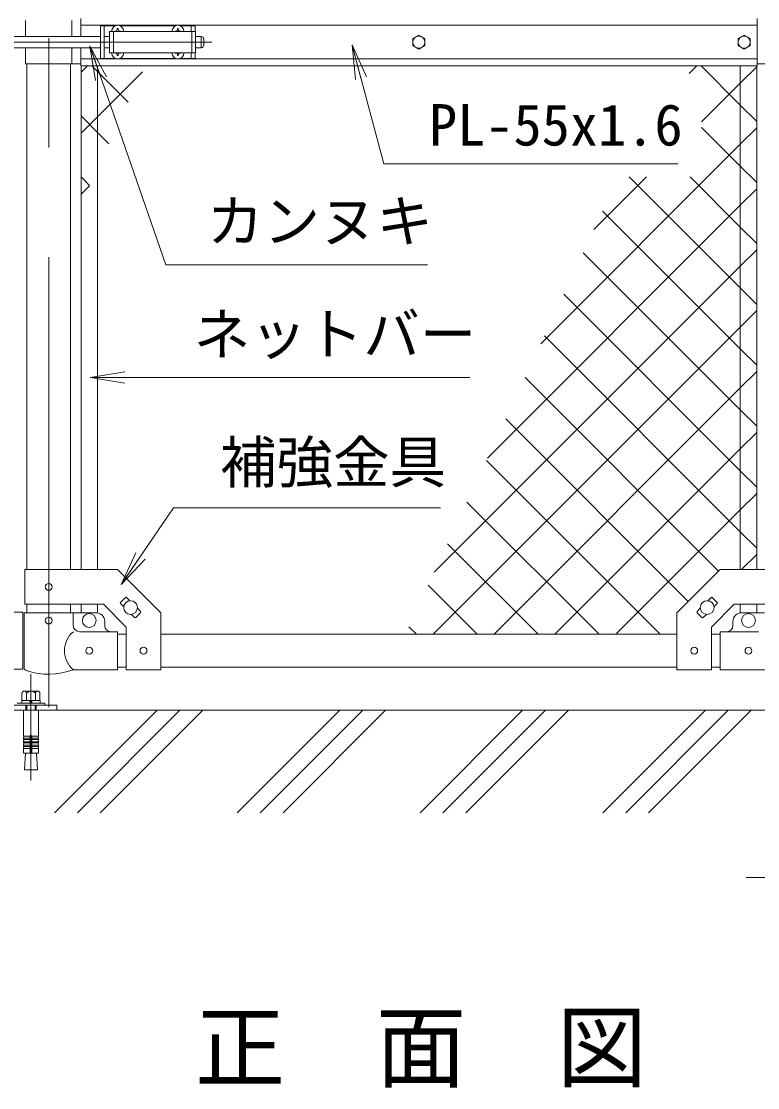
# Model space of a CAD drawing. Units: millimetres, scale not verified. Extents: x -4200 to 4200, y -2970 to 2970.
# Drawn here: x -2568 to -1713, y -477 to 760 of the extents above; entities that cross this region are included whole.
import ezdxf
from ezdxf.enums import TextEntityAlignment as Align

# ---------------------------------------------------------------- set-up
doc = ezdxf.new("R2010")
doc.units = ezdxf.units.MM
doc.header["$LTSCALE"] = 20
doc.linetypes.add('DASHED', pattern=[7.5, 6, -1.5])
doc.linetypes.add('USER1', pattern=[50.8, 31.75, -6.35, 6.35, -6.35])
doc.layers.add('0-0_D-TTL-TXT', color=7, linetype='Continuous')
for name, color, linetype, lineweight in [('0-1_D-BMK', 2, 'USER1', 13), ('0-2_D-STR1', 1, 'Continuous', 18), ('0-3_D-STR3', 3, 'Continuous', 13), ('0-4_D-STR-DIM', 7, 'Continuous', 9), ('0-5_0', 3, 'Continuous', 18), ('0-6_D-STR-TXT', 7, 'Continuous', 9), ('0-7_D-STR2', 7, 'Continuous', 9), ('0-9_D-BGD', 7, 'Continuous', 9)]:
    doc.layers.add(name, color=color, linetype=linetype, lineweight=lineweight)
doc.styles.add('ＭＳ ゴシック', font='')
doc.styles.get('ＭＳ ゴシック').set_extended_font_data('MS Gothic')

# ---------------------------------------------------------------- blocks, each defined once
blk = doc.blocks.new('_Open')
at = {"layer": '0-5_0', "color": 7, "lineweight": 9}
blk.add_line((-20, 3.33), (0, 0), dxfattribs=at)
blk.add_lwpolyline([(-20, -3.33), (0, 0), (-20, 0)], dxfattribs=at)

msp = doc.modelspace()

# ---------------------------------------------------------------- linework, layer by layer
at = {"layer": '0-1_D-BMK'}
for p, q in [((-2535.9, 1503.1), (-2535.9, -35.29)), ((-2666.59, 736.37), (-2346.59, 736.37)), ((-2556.55, 2.97), (-2556.55, -120.04))]:
    msp.add_line(p, q, dxfattribs=at)
at = {"layer": '0-2_D-STR1'}
for p, q in [((-2561.3, 711.37), (-2561.3, 124.42)), ((-2510.5, 711.37), (-2510.5, 124.42)), ((-2561.3, 84.42), (-2561.3, 74.37)), ((-2510.5, 84.42), (-2510.5, 74.37)), ((-2455.9, 49.37), (-2445.9, 49.37)), ((-2405.9, 49.37), (-1806.7, 49.37)), ((-1766.7, 49.37), (-1756.7, 49.37)), ((-2455.9, 11.37), (-2445.9, 11.37)), ((-2405.9, 11.37), (-1806.7, 11.37)), ((-1766.7, 11.37), (-1756.7, 11.37))]:
    msp.add_line(p, q, dxfattribs=at)
at = {"layer": '0-3_D-STR3'}
for p, q in [((-2562.9, 761.37), (-2562.9, 742.87)), ((-2508.9, 761.37), (-2508.9, 742.87)), ((-2498.8, 742.87), (-2498.8, 763.87)), ((-2498.8, 755.87), (-1713.8, 755.87)), ((-2475.9, 755.37), (-2475.9, 717.37)), ((-2475.9, 755.37), (-2458.49, 755.37)), ((-2471.4, 755.37), (-2471.4, 717.37)), ((-2453.3, 755.37), (-2388.49, 755.37)), ((-2383.3, 755.37), (-2365.9, 755.37)), ((-2370.4, 755.37), (-2370.4, 748.87)), ((-2365.9, 755.37), (-2365.9, 748.87)), ((-1713.8, 708.87), (-1713.8, 763.87)), ((-2599.25, 742.87), (-2475.9, 742.87)), ((-2471.4, 742.87), (-2465.4, 742.87)), ((-2465.4, 748.87), (-2465.4, 723.87)), ((-2465.4, 748.87), (-2365.4, 748.87)), ((-2457.75, 749.28), (-2459.05, 749.26)), ((-2459.05, 749.26), (-2459.05, 748.87)), ((-2456.29, 752.02), (-2456.31, 750.72)), ((-2456.29, 752.02), (-2455.5, 752.02)), ((-2455.5, 752.02), (-2455.48, 750.72)), ((-2387.75, 749.28), (-2389.05, 749.26)), ((-2389.05, 749.26), (-2389.05, 748.87)), ((-2386.29, 752.02), (-2386.31, 750.72)), ((-2386.29, 752.02), (-2385.5, 752.02)), ((-2385.5, 752.02), (-2385.48, 750.72)), ((-2384.04, 749.28), (-2382.75, 749.26)), ((-2382.75, 749.26), (-2382.75, 748.87)), ((-2365.4, 748.87), (-2365.4, 723.87)), ((-2365.4, 742.87), (-2358.9, 742.87)), ((-2358.9, 742.87), (-2358.9, 729.87)), ((-2599.25, 729.87), (-2475.9, 729.87)), ((-2562.9, 729.87), (-2562.9, 711.37)), ((-2508.9, 729.87), (-2508.9, 711.37)), ((-2498.8, 708.87), (-2498.8, 729.87)), ((-2471.4, 729.87), (-2465.4, 729.87)), ((-2365.4, 729.87), (-2358.9, 729.87)), ((-2355.9, 739.87), (-2355.9, 732.87)), ((-2465.4, 723.87), (-2365.4, 723.87)), ((-2459.05, 723.47), (-2459.05, 723.87)), ((-2457.75, 723.45), (-2459.05, 723.47)), ((-2456.29, 720.72), (-2456.31, 722.01)), ((-2456.29, 720.72), (-2455.5, 720.72)), ((-2455.5, 720.72), (-2455.48, 722.01)), ((-2454.04, 723.45), (-2452.75, 723.47)), ((-2452.75, 723.47), (-2452.75, 723.87)), ((-2389.05, 723.47), (-2389.05, 723.87)), ((-2387.75, 723.45), (-2389.05, 723.47)), ((-2386.29, 720.72), (-2386.31, 722.01)), ((-2386.29, 720.72), (-2385.5, 720.72)), ((-2385.5, 720.72), (-2385.48, 722.01)), ((-2384.04, 723.45), (-2382.75, 723.47)), ((-2382.75, 723.47), (-2382.75, 723.87)), ((-2370.4, 723.87), (-2370.4, 717.37)), ((-2365.9, 723.87), (-2365.9, 717.37)), ((-2562.9, 711.37), (-2498.8, 711.37)), ((-2498.8, 716.87), (-1713.8, 716.87)), ((-2498.8, 708.87), (-1713.8, 708.87)), ((-2498.4, 708.87), (-2498.4, 124.42)), ((-2479.4, 708.87), (-2479.4, 124.42)), ((-2475.9, 717.37), (-2458.49, 717.37)), ((-2453.3, 717.37), (-2388.49, 717.37)), ((-2383.3, 717.37), (-2365.9, 717.37)), ((-1733.2, 708.87), (-1733.2, 124.42)), ((-1714.2, 708.87), (-1714.2, 124.42)), ((-1649.7, 711.37), (-1713.8, 711.37)), ((-2563.6, 84.42), (-2563.6, 124.42)), ((-2452.56, 86.43), (-2446.91, 92.08)), ((-2445.49, 92.08), (-2441.78, 88.37)), ((-1767.1, 92.08), (-1770.82, 88.37)), ((-1760.03, 86.43), (-1765.69, 92.08)), ((-2565.85, 75.07), (-2656.55, 75.07)), ((-2565.85, 75.07), (-2565.85, 9.07)), ((-2564.45, 74.37), (-2507.35, 74.37)), ((-2564.45, 74.37), (-2564.45, 10.67)), ((-2563.6, 84.42), (-2472.46, 84.42)), ((-2507.35, 74.37), (-2507.35, 59.37)), ((-2507.35, 74.37), (-2480.9, 74.37)), ((-2498.4, 84.42), (-2498.4, 74.37)), ((-2479.4, 84.42), (-2479.4, 74.37)), ((-2472.46, 84.42), (-2445.9, 57.85)), ((-2452.56, 85.01), (-2448.85, 81.3)), ((-2434.89, 68.75), (-2429.23, 74.41)), ((-2432.94, 79.54), (-2429.23, 75.82)), ((-2405.9, 8.17), (-2405.9, 74.42)), ((-1806.7, 8.17), (-1806.7, 74.42)), ((-1779.65, 79.54), (-1783.36, 75.82)), ((-1777.71, 68.75), (-1783.36, 74.41)), ((-1740.13, 84.42), (-1766.7, 57.85)), ((-1760.03, 85.01), (-1763.74, 81.3)), ((-1649, 84.42), (-1740.13, 84.42)), ((-1733.2, 84.42), (-1733.2, 74.37)), ((-1705.25, 74.37), (-1731.7, 74.37)), ((-1714.2, 84.42), (-1714.2, 74.37)), ((-2470.9, 59.37), (-2470.9, 64.37)), ((-2440.02, 72.47), (-2436.3, 68.75)), ((-1772.58, 72.47), (-1776.29, 68.75)), ((-1741.7, 59.37), (-1741.7, 64.37)), ((-2455.9, 52.37), (-2500.35, 52.37)), ((-2455.9, 8.37), (-2455.9, 52.37)), ((-2445.9, 8.17), (-2445.9, 57.85)), ((-1766.7, 8.17), (-1766.7, 57.85)), ((-1756.7, 52.37), (-1712.25, 52.37)), ((-1756.7, 8.37), (-1756.7, 52.37)), ((-2565.85, 9.07), (-2681.55, 9.07)), ((-2455.9, 8.37), (-2507.35, 8.37)), ((-2445.9, 8.17), (-2405.9, 8.17)), ((-1766.7, 8.17), (-1806.7, 8.17)), ((-1756.7, 8.37), (-1705.25, 8.37)), ((-2566.94, -19.03), (-2566.94, -27.33)), ((-2548.75, -16.53), (-2564.34, -16.53)), ((-2562.55, -16.53), (-2550.55, -16.53)), ((-2561.74, -27.33), (-2561.74, -19.03)), ((-2551.35, -27.33), (-2551.35, -19.03)), ((-2546.15, -27.33), (-2546.15, -19.03)), ((-2540.55, -30.33), (-2572.55, -30.33)), ((-2545.8, -27.33), (-2567.3, -27.33)), ((-2567.3, -27.33), (-2567.3, -30.33)), ((-2567.3, -30.33), (-2545.8, -30.33)), ((-2566.94, -27.33), (-2546.15, -27.33)), ((-2562.54, -32.63), (-2562.54, -38.63)), ((-2561.46, -38.63), (-2561.46, -32.63)), ((-2558.05, -27.33), (-2557.24, -30.33)), ((-2555.05, -30.33), (-2555.85, -27.33)), ((-2551.62, -38.63), (-2551.62, -32.63)), ((-2550.54, -38.63), (-2550.54, -32.63)), ((-2545.8, -30.33), (-2545.8, -27.33)), ((-2540.55, -32.63), (-2540.55, -30.33)), ((-2565.2, -38.63), (-2565.2, -68.67)), ((-2547.9, -38.63), (-2547.9, -68.67)), ((-2557.55, -68.67), (-2565.2, -68.67)), ((-2565.2, -71.17), (-2564.76, -68.71)), ((-2565.2, -71.17), (-2557.55, -71.17)), ((-2565.2, -71.17), (-2565.2, -72.67)), ((-2565.2, -72.67), (-2557.55, -72.67)), ((-2565.2, -75.17), (-2564.76, -72.71)), ((-2557.55, -68.67), (-2557.55, -88.63)), ((-2555.55, -68.67), (-2547.9, -68.67)), ((-2555.55, -68.67), (-2555.55, -88.63)), ((-2547.9, -71.17), (-2555.55, -71.17)), ((-2547.9, -72.67), (-2555.55, -72.67)), ((-2547.9, -71.17), (-2548.33, -68.71)), ((-2547.9, -75.17), (-2548.33, -72.71)), ((-2547.9, -71.17), (-2547.9, -72.67)), ((-2565.2, -75.17), (-2557.55, -75.17)), ((-2565.2, -75.17), (-2565.2, -76.67)), ((-2565.2, -76.67), (-2557.55, -76.67)), ((-2565.2, -79.17), (-2564.76, -76.71)), ((-2565.2, -79.17), (-2557.55, -79.17)), ((-2565.2, -79.17), (-2565.2, -80.67)), ((-2565.2, -83.13), (-2564.76, -80.67)), ((-2565.2, -80.67), (-2557.55, -80.67)), ((-2565.2, -83.13), (-2557.55, -83.13)), ((-2565.2, -83.13), (-2565.2, -88.63)), ((-2547.9, -75.17), (-2555.55, -75.17)), ((-2547.9, -76.67), (-2555.55, -76.67)), ((-2547.9, -79.17), (-2555.55, -79.17)), ((-2547.9, -80.67), (-2555.55, -80.67)), ((-2547.9, -83.13), (-2555.55, -83.13)), ((-2547.9, -79.17), (-2548.33, -76.71)), ((-2547.9, -83.13), (-2548.33, -80.67)), ((-2547.9, -75.17), (-2547.9, -76.67)), ((-2547.9, -79.17), (-2547.9, -80.67)), ((-2547.9, -83.13), (-2547.9, -88.63)), ((-2565.2, -88.63), (-2547.9, -88.63)), ((-2563.04, -88.63), (-2564.12, -107.73)), ((-2550.05, -88.63), (-2548.97, -107.73)), ((-2548.97, -107.73), (-2564.12, -107.73))]:
    msp.add_line(p, q, dxfattribs=at)
at = {"layer": '0-3_D-STR3', "linetype": 'DASHED'}
for p, q in [((-2460.9, 748.87), (-2460.9, 723.87)), ((-2369.9, 748.87), (-2369.9, 723.87))]:
    msp.add_line(p, q, dxfattribs=at)
at = {"layer": '0-3_D-STR3'}
for points in [[(-2454.04, 749.28), (-2452.75, 749.26), (-2452.75, 748.87)], [(-2563.6, 124.42), (-2455.9, 124.42), (-2405.9, 74.42)], [(-1649, 124.42), (-1756.7, 124.42), (-1806.7, 74.42)]]:
    msp.add_lwpolyline(points, dxfattribs=at)
for points in [[(-2106.3, 744.47), (-2113.31, 740.42), (-2113.31, 732.32), (-2106.3, 728.27), (-2099.28, 732.32), (-2099.28, 740.42)], [(-1728.8, 744.47), (-1735.81, 740.42), (-1735.81, 732.32), (-1728.8, 728.27), (-1721.78, 732.32), (-1721.78, 740.42)], [(-2676.55, -38.63), (-2526.55, -38.63), (-2526.55, -32.63), (-2676.55, -32.63)]]:
    msp.add_lwpolyline(points, close=True, dxfattribs=at)
for centre, radius in [((-2106.3, 736.37), 7.03), ((-1728.8, 736.37), 7.03), ((-2535.9, 104.42), 4), ((-2440.9, 80.42), 8), ((-1771.7, 80.42), 8), ((-2535.9, 65.37), 4), ((-2488.9, 65.37), 8), ((-1723.7, 65.37), 8), ((-2488.9, 30.37), 4), ((-2425.9, 30.42), 4), ((-1786.7, 30.42), 4), ((-1723.7, 30.37), 4)]:
    msp.add_circle(centre, radius, dxfattribs=at)
for centre, radius, start, end in [((-2455.9, 748.87), 7, 0, 180), ((-2385.9, 748.87), 7, 0, 180), ((-2457.8, 750.77), 1.49, 270, 0), ((-2453.99, 750.77), 1.49, 180, 270), ((-2387.8, 750.77), 1.49, 270, 0), ((-2383.99, 750.77), 1.49, 180, 270), ((-2358.9, 739.87), 3, 0, 90), ((-2358.9, 732.87), 3, 270, 0), ((-2455.9, 723.87), 7, 180, 0), ((-2457.8, 721.96), 1.49, 0, 90), ((-2453.99, 721.96), 1.49, 90, 180), ((-2385.9, 723.87), 7, 180, 0), ((-2387.8, 721.96), 1.49, 0, 90), ((-2383.99, 721.96), 1.49, 90, 180), ((-2446.2, 91.38), 1, 45, 135), ((-1766.39, 91.38), 1, 45, 135), ((-2480.9, 64.37), 10, 0, 90), ((-2451.86, 85.72), 1, 135, 225), ((-2429.94, 75.11), 1, 315, 45), ((-1782.66, 75.11), 1, 135, 225), ((-1760.74, 85.72), 1, 315, 45), ((-1731.7, 64.37), 10, 90, 180), ((-2435.59, 69.46), 1, 225, 315), ((-1777, 69.46), 1, 225, 315), ((-2489.15, 30.37), 28.55, 129.59418, 230.40582), ((-2500.35, 59.37), 7, 180, 270), ((-2463.9, 59.37), 7, 180, 270), ((-1748.7, 59.37), 7, 270, 0), ((-2561.15, 10.67), 3.3, 180, 250.77949), ((-2535.9, 83.1), 80, 250.77949, 290.9084), ((-2564.34, -19.13), 2.6, 2.20423, 177.79577), ((-2556.55, -23.18), 6.65, 38.61324, 141.38676), ((-2548.75, -19.13), 2.6, 2.20423, 177.79577), ((-2556.55, -68.67), 1, 0, 180)]:
    msp.add_arc(centre, radius, start, end, dxfattribs=at)
at = {"layer": '0-4_D-STR-DIM'}
msp.add_line((-1686.55, -232.54), (-1726.55, -232.54), dxfattribs=at)
at = {"layer": '0-6_D-STR-TXT'}
msp.add_line((-2047.05, 347.27), (-2485.64, 347.27), dxfattribs=at)
for points in [[(-2096.19, 478.2), (-2400.16, 478.2), (-2487.6, 729.95)], [(-1805.77, 595.22), (-2147.05, 595.22), (-2183.27, 731.26)], [(-2080.99, 195.95), (-2391.05, 195.95), (-2450.76, 108.81)]]:
    msp.add_lwpolyline(points, dxfattribs=at)
at = {"layer": '0-7_D-STR2'}
for p, q in [((-2498.4, 701.35), (-2490.88, 708.87)), ((-1792.64, 700), (-1783.77, 708.87)), ((-1733.2, 618.02), (-1714.2, 637.02)), ((-1964.81, 386.41), (-1733.2, 618.02)), ((-2488.51, 570.09), (-2498.4, 579.98)), ((-2498.4, 559.93), (-2488.75, 569.58)), ((-1903.02, 518.91), (-1841.93, 580)), ((-1733.2, 451.17), (-1862.02, 580)), ((-1733.2, 521.88), (-1791.31, 580)), ((-1733.2, 547.31), (-1714.2, 566.31)), ((-2026.59, 253.92), (-1733.2, 547.31)), ((-1733.2, 380.46), (-1893.04, 540.31)), ((-1714.2, 502.88), (-1733.2, 521.88)), ((-1733.2, 476.6), (-1714.2, 495.6)), ((-1733.2, 309.75), (-1915.53, 492.08)), ((-2088.37, 121.43), (-1733.2, 476.6)), ((-1714.2, 432.17), (-1733.2, 451.17)), ((-1733.2, 239.04), (-1938.02, 443.86)), ((-1733.2, 405.89), (-1714.2, 424.89)), ((-2089.72, 49.37), (-1733.2, 405.89)), ((-1733.2, 168.33), (-1960.5, 395.64)), ((-1714.2, 361.46), (-1733.2, 380.46)), ((-1758.35, 122.77), (-1982.99, 347.41)), ((-1733.2, 335.18), (-1714.2, 354.18)), ((-2019.01, 49.37), (-1733.2, 335.18)), ((-1714.2, 290.75), (-1733.2, 309.75)), ((-1793.7, 87.41), (-2005.48, 299.19)), ((-1733.2, 264.47), (-1714.2, 283.47)), ((-1948.3, 49.37), (-1733.2, 264.47)), ((-1826.37, 49.37), (-2027.97, 250.97)), ((-1714.2, 220.04), (-1733.2, 239.04)), ((-1733.2, 193.76), (-1714.2, 212.76)), ((-1897.08, 49.37), (-2050.45, 202.74)), ((-1877.59, 49.37), (-1733.2, 193.76)), ((-1714.2, 149.33), (-1733.2, 168.33)), ((-1967.79, 49.37), (-2072.94, 154.52)), ((-1731.83, 124.42), (-1714.2, 142.05)), ((-2038.5, 49.37), (-2095.43, 106.3)), ((-2109.21, 49.37), (-2117.91, 58.07)), ((-1806.88, 49.37), (-1806.7, 49.55))]:
    msp.add_line(p, q, dxfattribs=at)
for points in [[(-2443.54, 666.54), (-2479.4, 702.4), (-2485.87, 708.87)], [(-1714.2, 644.3), (-1733.2, 663.3), (-1778.76, 708.87)], [(-1778.05, 643.88), (-1733.2, 688.73), (-1714.2, 707.73)], [(-2498.4, 630.64), (-2479.4, 649.64), (-2426.96, 702.07)], [(-2466.02, 618.31), (-2479.4, 631.69), (-2498.4, 650.69)], [(-1714.2, 573.59), (-1733.2, 592.59), (-1778.05, 637.45)]]:
    msp.add_lwpolyline(points, dxfattribs=at)
at = {"layer": '0-9_D-BGD'}
for p, q in [((-1251.55, -38.63), (-2951.55, -38.63)), ((-2529.14, -157.69), (-2410.08, -38.63)), ((-2502.62, -157.69), (-2383.56, -38.63)), ((-2476.11, -157.69), (-2357.05, -38.63)), ((-2317.01, -157.69), (-2197.95, -38.63)), ((-2290.49, -157.69), (-2171.43, -38.63)), ((-2263.97, -157.69), (-2144.91, -38.63)), ((-2104.88, -157.69), (-1985.81, -38.63)), ((-2078.36, -157.69), (-1959.3, -38.63)), ((-2051.84, -157.69), (-1932.78, -38.63)), ((-1892.74, -157.69), (-1773.68, -38.63)), ((-1866.23, -157.69), (-1747.17, -38.63)), ((-1839.71, -157.69), (-1720.65, -38.63))]:
    msp.add_line(p, q, dxfattribs=at)

# ---------------------------------------------------------------- block references
at = {"layer": '0-6_D-STR-TXT', "xscale": 2, "yscale": 2}
for p, rotation in [((-2488.26, 731.84), 109.15293), ((-2183.78, 733.19), 104.91069), ((-2487.64, 347.27), 180), ((-2451.89, 107.16), 235.58239)]:
    msp.add_blockref('_Open', p, dxfattribs=dict(at, rotation=rotation))

# ---------------------------------------------------------------- texts
at = {"layer": '0-0_D-TTL-TXT', "style": 'ＭＳ ゴシック'}
msp.add_text('正\u3000面\u3000図', height=76.98, dxfattribs=at).set_placement((-2366.28, -491.23), align=Align.BOTTOM_LEFT)
at = {"layer": '0-6_D-STR-TXT', "style": 'ＭＳ ゴシック'}
for s, p in [('PL-55x1.6', (-2094.6, 601.97)), ('カンヌキ', (-2352.29, 490.27)), ('ネットバー', (-2367.61, 359.22)), ('補強金具', (-2337.08, 210.57))]:
    msp.add_text(s, height=48.09, dxfattribs=at).set_placement(p, align=Align.BOTTOM_LEFT)

doc.saveas('drawing.dxf')
